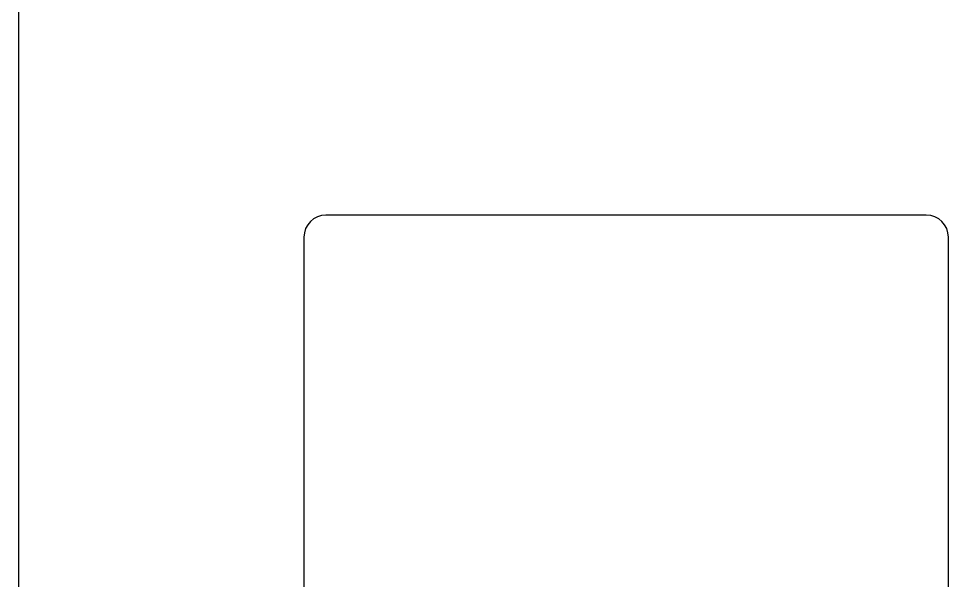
# Model space of a CAD drawing. Header units: millimetres. Extents: x -9 to 276, y -90 to 14.
# Drawn here: x -9 to 12.06, y -77.47 to -64.76 of the extents above; entities that cross this region are included whole.
import ezdxf

# ---------------------------------------------------------------- set-up
doc = ezdxf.new("R2010")
doc.units = ezdxf.units.MM
doc.layers.add('BLACK', color=7, linetype='CONTINUOUS')

msp = doc.modelspace()

# ---------------------------------------------------------------- linework, layer by layer
at = {"layer": 'BLACK', "linetype": 'Continuous'}
for p, q in [((-8.998551, -62.236114), (-8.998551, -65.710419)), ((-8.998551, -65.710419), (-8.998551, -69.184725)), ((-8.998551, -69.184725), (-8.998552, -72.659031)), ((11.564675, -69.2041), (-2.035324, -69.2041)), ((-2.535325, -69.704101), (-2.535325, -82.704099)), ((12.064675, -82.7041), (12.064675, -69.7041)), ((-8.998552, -72.659031), (-8.998552, -76.133336)), ((-8.998552, -76.133336), (-8.998552, -77.870489))]:
    msp.add_line(p, q, dxfattribs=at)
at = {"layer": 'BLACK'}
for centre, radius, start, end in [((-2.035324, -69.704101), 0.500001, 90, 180), ((11.56465, -69.70415), 0.50005, 0.0057293, 89.9971355)]:
    msp.add_arc(centre, radius, start, end, dxfattribs=at)

doc.saveas('drawing.dxf')
